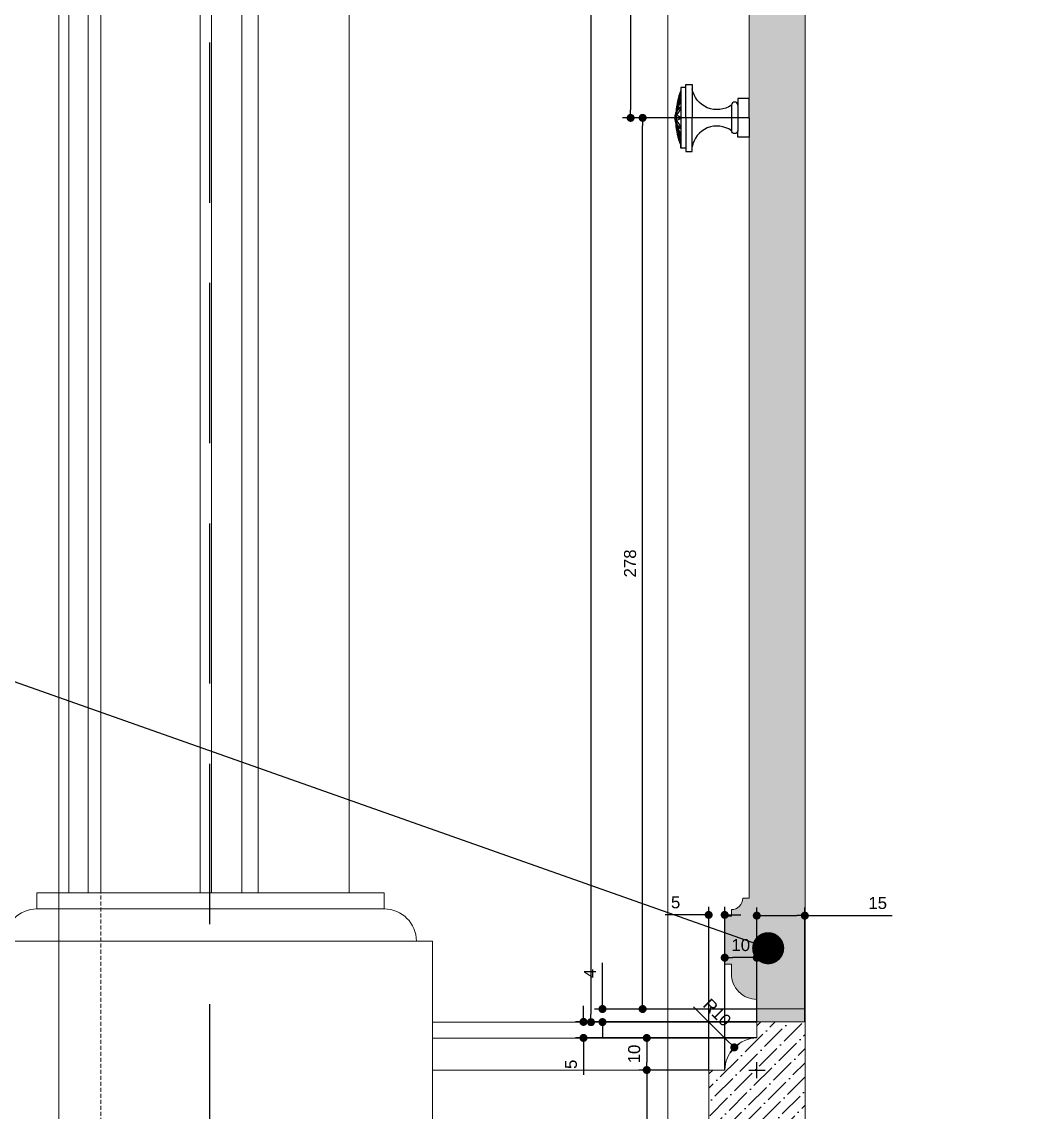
# Model space of a CAD drawing. Header units: inches. Extents: x 193287 to 241687, y 437648 to 550079.
# Drawn here: x 229901.2 to 230216.4, y 448507.5 to 448847.6 of the extents above; entities that cross this region are included whole.
import ezdxf

# ---------------------------------------------------------------- set-up
doc = ezdxf.new("R2010")
doc.units = ezdxf.units.IN
doc.header["$MEASUREMENT"] = 0
doc.linetypes.add('HIDDEN', pattern=[0.375, 0.25, -0.125])
doc.linetypes.add('HIDDEN2', pattern=[0.1875, 0.125, -0.0625])
for name, color, linetype, lineweight in [('A-Dim-ID', 9, 'Continuous', 20), ('CQ bathroom accessories', 8, 'Continuous', 0), ('CQ Hardware Accs.', 1, 'Continuous', 0), ('CQ Marble', 6, 'Continuous', 0), ('CQ Wood', 30, 'Continuous', 0), ('Marble', 6, 'Continuous', 0)]:
    doc.layers.add(name, color=color, linetype=linetype, lineweight=lineweight)
for name, color, linetype in [('A-DIMESNION-1', 7, 'Continuous'), ('brass', 40, 'Continuous'), ('CQ marble hatch', 8, 'Continuous'), ('CQ SPOT DETAIL DIMENSION', 9, 'Continuous'), ('CQ spot detail elevation', 1, 'Continuous'), ('CQ_callout', 34, 'Continuous')]:
    doc.layers.add(name, color=color, linetype=linetype)
doc.styles.add('ST9', font='romans.shx', dxfattribs={"width": 0.8})
doc.styles.get("Standard").update_dxf_attribs({"font": 'arial.ttf'})
doc.dimstyles.new('CQ 2.5', dxfattribs={"dimscale": 0.025, "dimtxt": 150, "dimasz": 100, "dimexe": 100, "dimexo": 0, "dimgap": 80, "dimtad": 1, "dimdec": 0, "dimzin": 0, "dimdsep": 46, "dimtxsty": 'Standard', "dimblk": 'DOT', "dimcen": 100, "dimclrd": 250, "dimclre": 250, "dimclrt": 3, "dimadec": 0, "dimazin": 0, "dimtfac": 1, "dimtdec": 0, "dimtofl": 0, "dimtmove": 0, "dimatfit": 3, "dimfxl": 1, "dimtolj": 1, "dimtzin": 0, "dimlwd": -1, "dimarcsym": 0})
doc.dimstyles.new('DIM-20', dxfattribs={"dimscale": 1000, "dimtxt": 0.044, "dimasz": 0.035, "dimexe": 0.022, "dimexo": 0.022, "dimgap": 0.022, "dimtad": 1, "dimdec": 0, "dimzin": 0, "dimdsep": 46, "dimtxsty": 'ST9', "dimblk1": 'ARCHTICK', "dimblk2": 'ARCHTICK', "dimsah": 1, "dimcen": 0.088, "dimdle": 0.04, "dimclrd": 256, "dimclre": 256, "dimclrt": 3, "dimadec": 0, "dimazin": 0, "dimtfac": 1, "dimtdec": 0, "dimtix": 1, "dimtofl": 0, "dimtmove": 1, "dimatfit": 3, "dimldrblk": 'CLOSED', "dimfxl": 1, "dimtolj": 1, "dimtzin": 0, "dimarcsym": 0})
doc.dimstyles.get("Standard").update_dxf_attribs({"dimtxt": 0.18, "dimasz": 0.18, "dimexe": 0.18, "dimexo": 0.0625, "dimgap": 0.09, "dimtad": 0, "dimtih": 1, "dimtoh": 1, "dimdec": 4, "dimzin": 0, "dimdsep": 46, "dimtxsty": 'Standard', "dimcen": 0.09, "dimadec": 0, "dimazin": 0, "dimtfac": 1, "dimtdec": 4, "dimtofl": 0, "dimtmove": 0, "dimatfit": 3, "dimfxl": 1, "dimtolj": 1, "dimtzin": 0, "dimarcsym": 0})

# ---------------------------------------------------------------- blocks, each defined once
blk = doc.blocks.new('wd-05 gf-07')
at = {"layer": 'CQ Hardware Accs.', "color": 8}
for p, q in [((230492.09, 471239.67, 0), (230482.09, 471239.67, 0)), ((230482.09, 471239.67, 0), (230482.09, 471234.67, 0)), ((230492.09, 471239.67, 0), (230492.09, 471239.67, 0))]:
    blk.add_line(p, q, dxfattribs=at)
blk.add_arc((230482.09, 471224.67, 0), 10, 90, 180, dxfattribs=at)
at = {"layer": 'CQ Wood', "color": 8, "ltscale": 5}
for p, q in [((230551.14, 471239.67, 0), (230551.14, 473698.48, 0)), ((230546.08, 471239.67, 0), (230546.08, 473693.41, 0)), ((230536.56, 471239.67, 0), (230536.56, 473683.9, 0)), ((230533.08, 471239.67, 0), (230533.08, 473680.41, 0)), ((230502.09, 471239.67, 0), (230502.09, 473649.42, 0)), ((230498.09, 471239.67, 0), (230498.09, 473645.42, 0)), ((230492.09, 471239.67, 0), (230492.09, 473639.42, 0))]:
    blk.add_line(p, q, dxfattribs=at)
at = {"layer": 'CQ Wood', "color": 8, "linetype": 'HIDDEN2', "ltscale": 10}
blk.add_line((230502.09, 473659.48, 0), (230502.09, 470999.43, 0), dxfattribs=at)
at = {"layer": 'CQ Wood', "color": 31, "ltscale": 5, "elevation": 0}
blk.add_lwpolyline([(230579.51, 471239.67), (230579.51, 473726.85), (230052.09, 473726.85)], dxfattribs=at)
at = {"layer": 'Marble', "color": 8}
for p, q in [((230581.45, 471239.67, 0), (230492.09, 471239.67, 0)), ((230579.51, 471239.67, 0), (230579.51, 471239.67, 0)), ((230579.51, 471239.67, 0), (230581.45, 471239.67, 0)), ((230590.64, 471234.67, 0), (230482.09, 471234.67, 0)), ((230605.48, 471224.67, 0), (230472.09, 471224.67, 0))]:
    blk.add_line(p, q, dxfattribs=at)
at = {"layer": 'Marble', "color": 31}
for p, q in [((230580.48, 471239.67, 0), (230580.48, 471239.67, 0)), ((230580.48, 471239.67, 0), (230590.48, 471239.67, 0)), ((230590.48, 471239.67, 0), (230590.48, 471234.67, 0)), ((230600.48, 471224.67, 0), (230605.48, 471224.67, 0)), ((230605.48, 471224.67, 0), (230605.48, 470999.43, 0))]:
    blk.add_line(p, q, dxfattribs=at)
blk.add_arc((230590.48, 471224.67, 0), 10, 0, 90, dxfattribs=at)
blk = doc.blocks.new('bouton profil')
at = {"layer": 'brass'}
for p, q in [((49961.11, 3155.23, 0), (49961.11, 3136.33, 0)), ((49959.61, 3147.63, 0), (49959.61, 3143.93, 0)), ((49976.89, 3149.78, 0), (49976.89, 3141.78, 0)), ((49978.89, 3149.78, 0), (49978.89, 3141.78, 0)), ((49959.67, 3145.78, 0), (49961.11, 3145.78, 0))]:
    blk.add_line(p, q, dxfattribs=at)
at = {"layer": 'brass', "elevation": 0}
for points in [[(49962.62, 3145.78), (49962.62, 3155.23), (49961.11, 3155.23), (49961.11, 3154.23, 0.085848), (49959.61, 3147.63, 0.085848)], [(49982.39, 3145.78), (49982.39, 3151.78), (49978.89, 3151.78), (49978.89, 3149.78, 0.934312), (49976.89, 3149.78, -0.551788), (49964.63, 3154.87, 1.294855)], [(49962.62, 3145.78), (49962.62, 3136.33), (49961.11, 3136.33), (49961.11, 3137.33, -0.085596), (49959.61, 3143.91, -0.085596)], [(49962.62, 3145.78), (49962.62, 3136.33), (49961.11, 3136.33), (49961.11, 3137.33, -0.085848), (49959.61, 3143.93, -0.085848)], [(49982.39, 3145.78), (49982.39, 3139.78), (49978.89, 3139.78), (49978.89, 3141.78, -0.934312), (49976.89, 3141.78, 0.551788), (49964.63, 3136.69, -1.294855)]]:
    blk.add_lwpolyline(points, format="xyb", dxfattribs=at)
for points in [[(49962.62, 3145.78), (49962.62, 3156.23), (49964.63, 3156.23), (49964.63, 3145.78)], [(49962.62, 3145.78), (49962.62, 3135.33), (49964.63, 3135.33), (49964.63, 3145.78)]]:
    blk.add_lwpolyline(points, dxfattribs=at)
at = {"layer": 'brass'}
for centre, radius, start, end in [((49949.9, 3155.28, 0), 11.25, 339.0359, 354.6279), ((49969.79, 3146.6, 0), 10.18, 148.4918, 173.5006), ((49963.19, 3149.04, 0), 3.55, 125.9733, 154.6896), ((49952.47, 3152.85, 0), 8.68, 331.8601, 353.8451), ((49963.41, 3145.77, 0), 4.24, 152.1249, 207.8751), ((49961.92, 3146.83, 0), 2.32, 110.6393, 176.8177), ((49958.81, 3143.18, 0), 3.46, 48.6001, 76.7894), ((49960.94, 3147.63, 0), 1.39, 83.2397, 147.9557), ((49953.4, 3151.53, 0), 8.11, 321.7352, 341.8577), ((49958.81, 3148.38, 0), 3.46, 283.2106, 311.3999), ((49961.92, 3144.72, 0), 2.32, 183.1823, 249.3607), ((49969.79, 3144.96, 0), 10.18, 186.4994, 211.5082), ((49960.94, 3143.93, 0), 1.39, 212.0443, 276.7603), ((49953.4, 3140.03, 0), 8.11, 18.1423, 38.2648), ((49963.19, 3142.51, 0), 3.55, 205.3104, 234.0267), ((49952.47, 3138.71, 0), 8.68, 6.1549, 28.1399), ((49949.9, 3136.28, 0), 11.25, 5.3721, 20.9641)]:
    blk.add_arc(centre, radius, start, end, dxfattribs=at)
blk = doc.blocks.new('svanity section gf-15')
at = {"layer": 'CQ marble hatch', "ltscale": 1000}
h = blk.add_hatch(dxfattribs=at)
h.set_pattern_fill('ANSI36', color=256, scale=25, angle=-8.8e-29, style=0)
h.paths.add_polyline_path([(233095.77, 448408.19), (233110.77, 448408.19), (233110.77, 448404.15), (233095.77, 448404.15)])
h.paths.add_polyline_path([(233085.77, 448437.19), (233087.77, 448437.19), (233087.77, 448439.19, 0.414214), (233091.31, 448442.72), (233093.31, 448442.72), (233093.31, 448686.19), (233093.31, 448929.65), (233091.31, 448929.65, 0.414214), (233087.77, 448933.19), (233087.77, 448935.19), (233085.77, 448935.19), (233085.77, 448950.19), (233087.77, 448950.19), (233087.77, 448953.19, -0.414214), (233095.77, 448961.19), (233095.77, 448964.19), (233110.77, 448964.19), (233110.77, 448686.19), (233110.77, 448408.19), (233095.77, 448408.19), (233095.77, 448411.19, -0.414214), (233087.77, 448419.19), (233087.77, 448422.19), (233085.77, 448422.19)])
h.paths.add_polyline_path([(233095.77, 448968.19), (233110.77, 448968.19), (233110.77, 448964.19), (233095.77, 448964.19)])
h.paths.add_polyline_path([(233085.77, 448997.19), (233087.77, 448997.19), (233087.77, 448999.19, 0.414214), (233091.31, 449002.72), (233093.31, 449002.72), (233093.31, 449016.29), (233093.31, 449029.59), (233091.31, 449029.59, 0.414214), (233087.77, 449033.13), (233087.77, 449035.13), (233085.77, 449035.13), (233085.77, 449050.13), (233087.77, 449050.13), (233087.77, 449053.13, -0.414214), (233095.77, 449061.13), (233095.77, 449064.13), (233110.77, 449064.13), (233110.77, 449016.03), (233110.77, 448968.19), (233095.77, 448968.19), (233095.77, 448971.19, -0.414214), (233087.77, 448979.19), (233087.77, 448982.19), (233085.77, 448982.19)])
at = {"layer": 'CQ marble hatch', "ltscale": 1000, "extrusion": (-1.94066e-07, 2.37799e-08, 1)}
h = blk.add_hatch(dxfattribs=at)
h.set_pattern_fill('ANSI36', color=256, scale=25, style=0)
h.set_pattern_definition([(45, (-116784.208, -667.7398), (1.657281518, 6.0766989), [7.8125, -1.5625, 0, -1.5625])])
edge = h.paths.add_edge_path()
edge.add_line((233110.77, 448404.15), (233095.77, 448404.15))
edge.add_line((233095.77, 448404.15), (233095.77, 448399.15))
edge.add_arc((233095.77, 448389.15), 10, 449.9996, 539.9996)
edge.add_line((233085.77, 448389.15), (233080.77, 448389.15))
edge.add_line((233080.77, 448389.15), (233080.77, 448204.15))
edge.add_line((233080.77, 448204.15), (233110.77, 448204.15))
edge.add_line((233110.77, 448204.15), (233110.77, 448404.15))
at = {"layer": 'CQ Marble', "color": 6}
for p, q in [((233095.77, 448408.19, 0), (233095.77, 448404.15, 0)), ((233110.77, 448408.19, 0), (233110.77, 448404.15, 0))]:
    blk.add_line(p, q, dxfattribs=at)
at = {"layer": 'CQ Marble', "color": 6, "elevation": 0}
for points in [[(233110.77, 448686.19), (233110.77, 448964.19), (233095.77, 448964.19), (233095.77, 448961.19, 0.414214), (233087.77, 448953.19), (233087.77, 448950.19), (233085.77, 448950.19), (233085.77, 448935.19), (233087.77, 448935.19), (233087.77, 448933.19, -0.414214), (233091.31, 448929.65), (233093.31, 448929.65), (233093.31, 448686.19)], [(233110.77, 448686.19), (233110.77, 448408.19), (233095.77, 448408.19), (233095.77, 448411.19, -0.414214), (233087.77, 448419.19), (233087.77, 448422.19), (233085.77, 448422.19), (233085.77, 448437.19), (233087.77, 448437.19), (233087.77, 448439.19, 0.414214), (233091.31, 448442.72), (233093.31, 448442.72), (233093.31, 448686.19)]]:
    blk.add_lwpolyline(points, format="xyb", dxfattribs=at)
at = {"layer": 'CQ Marble', "color": 6, "extrusion": (-1.94066e-07, 2.37799e-08, 1), "elevation": -0.03}
blk.add_lwpolyline([(233110.77, 448404.15), (233095.77, 448404.15), (233095.77, 448399.15, 0.414214), (233085.77, 448389.15), (233080.77, 448389.15), (233080.77, 448204.15), (233110.77, 448204.15), (233110.77, 448404.15)], format="xyb", dxfattribs=at)
at = {"layer": 'brass', "color": 0, "rotation": 1.049714164870082e-11}
blk.add_blockref('bouton profil', (183110.92, 445540.41, 0), dxfattribs=at)
blk = doc.blocks.new('_Dot')
at = {"color": 0, "linetype": 'ByBlock', "lineweight": -2}
blk.add_line((-0.5, 0), (-1, 0), dxfattribs=at)
at = {"color": 0, "linetype": 'ByBlock', "const_width": 0.5}
blk.add_lwpolyline([(-0.25, 0, 1), (0.25, 0, 1)], format="xyb", close=True, dxfattribs=at)
blk = doc.blocks.new('*D4486')
at = {"layer": 'A-DIMESNION-1', "color": 250, "lineweight": -2, "ltscale": 0.05, "transparency": 16777216}
for p, q in [((230130.44, 428535.7), (230130.44, 428571.28)), ((230145.44, 428535.7), (230145.44, 428571.28))]:
    blk.add_line(p, q, dxfattribs=at)
at = {"layer": 'A-DIMESNION-1', "color": 250, "ltscale": 0.05, "transparency": 16777216}
for p, q in [((230132.94, 428568.78), (230142.94, 428568.78)), ((230145.44, 428568.78), (230172.69, 428568.78))]:
    blk.add_line(p, q, dxfattribs=at)
at = {"layer": 'Defpoints', "color": 0, "linetype": 'Continuous', "ltscale": 0.05, "transparency": 16777216}
for p in [(230130.44, 428568.78), (230130.44, 428535.7, 0), (230145.44, 428535.7, 0)]:
    blk.add_point(p, dxfattribs=at)
at = {"layer": 'A-DIMESNION-1', "color": 250, "linetype": 'Continuous', "ltscale": 0.05, "transparency": 16777216, "xscale": 2.5, "yscale": 2.5, "zscale": 2.5, "rotation": 180}
blk.add_blockref('_Dot', (230130.44, 428568.78), dxfattribs=at)
at = {"layer": 'A-DIMESNION-1', "color": 250, "linetype": 'Continuous', "ltscale": 0.05, "transparency": 16777216, "xscale": 2.5, "yscale": 2.5, "zscale": 2.5}
blk.add_blockref('_Dot', (230145.44, 428568.78), dxfattribs=at)
at = {"layer": 'A-DIMESNION-1', "color": 3, "linetype": 'Continuous', "ltscale": 0.05, "transparency": 16777216, "insert": (230168.17, 428572.7), "char_height": 3.75, "attachment_point": 5}
blk.add_mtext('\\A1;15', dxfattribs=at)
blk = doc.blocks.new('*D4485')
at = {"layer": 'A-DIMESNION-1', "color": 250, "lineweight": -2, "ltscale": 0.05, "transparency": 16777216}
for p, q in [((230120.44, 428520.7), (230120.44, 428558.17)), ((230130.44, 428535.7), (230130.44, 428558.17))]:
    blk.add_line(p, q, dxfattribs=at)
at = {"layer": 'A-DIMESNION-1', "color": 250, "ltscale": 0.05, "transparency": 16777216}
blk.add_line((230127.94, 428555.67), (230122.94, 428555.67), dxfattribs=at)
at = {"layer": 'Defpoints', "color": 0, "linetype": 'Continuous', "ltscale": 0.05, "transparency": 16777216}
for p in [(230120.44, 428555.67), (230130.44, 428535.7, 0), (230120.44, 428520.7, 0)]:
    blk.add_point(p, dxfattribs=at)
at = {"layer": 'A-DIMESNION-1', "color": 250, "linetype": 'Continuous', "ltscale": 0.05, "transparency": 16777216, "xscale": 2.5, "yscale": 2.5, "zscale": 2.5, "rotation": 180}
blk.add_blockref('_Dot', (230120.44, 428555.67), dxfattribs=at)
at = {"layer": 'A-DIMESNION-1', "color": 250, "linetype": 'Continuous', "ltscale": 0.05, "transparency": 16777216, "xscale": 2.5, "yscale": 2.5, "zscale": 2.5}
blk.add_blockref('_Dot', (230130.44, 428555.67), dxfattribs=at)
at = {"layer": 'A-DIMESNION-1', "color": 3, "linetype": 'Continuous', "ltscale": 0.05, "transparency": 16777216, "insert": (230125.44, 428559.58), "char_height": 3.75, "attachment_point": 5}
blk.add_mtext('\\A1;10', dxfattribs=at)
blk = doc.blocks.new('*D4484')
at = {"layer": 'A-DIMESNION-1', "color": 250, "lineweight": -2, "ltscale": 0.05, "transparency": 16777216}
for p, q in [((230115.44, 428520.62), (230115.44, 428571.51)), ((230120.44, 428520.7), (230120.44, 428571.51))]:
    blk.add_line(p, q, dxfattribs=at)
at = {"layer": 'A-DIMESNION-1', "color": 250, "ltscale": 0.05, "transparency": 16777216}
for p, q in [((230112.94, 428569.01), (230101.87, 428569.01)), ((230122.94, 428569.01), (230125.44, 428569.01))]:
    blk.add_line(p, q, dxfattribs=at)
at = {"layer": 'Defpoints', "color": 0, "linetype": 'Continuous', "ltscale": 0.05, "transparency": 16777216}
for p in [(230115.44, 428569.01), (230115.44, 428520.62, 0), (230120.44, 428520.7, 0)]:
    blk.add_point(p, dxfattribs=at)
at = {"layer": 'A-DIMESNION-1', "color": 250, "linetype": 'Continuous', "ltscale": 0.05, "transparency": 16777216, "xscale": 2.5, "yscale": 2.5, "zscale": 2.5}
blk.add_blockref('_Dot', (230115.44, 428569.01), dxfattribs=at)
at = {"layer": 'A-DIMESNION-1', "color": 250, "linetype": 'Continuous', "ltscale": 0.05, "transparency": 16777216, "xscale": 2.5, "yscale": 2.5, "zscale": 2.5, "rotation": 180}
blk.add_blockref('_Dot', (230120.44, 428569.01), dxfattribs=at)
at = {"layer": 'A-DIMESNION-1', "color": 3, "linetype": 'Continuous', "ltscale": 0.05, "transparency": 16777216, "insert": (230105.12, 428572.92), "char_height": 3.75, "attachment_point": 5}
blk.add_mtext('\\A1;5', dxfattribs=at)
blk = doc.blocks.new('*D4483')
at = {"layer": 'A-DIMESNION-1', "color": 250, "ltscale": 0.05, "transparency": 16777216}
for p, q in [((230076.39, 428538.13), (230076.39, 428540.63)), ((230076.39, 428528.13), (230076.39, 428519.15))]:
    blk.add_line(p, q, dxfattribs=at)
at = {"layer": 'A-DIMESNION-1', "color": 250, "lineweight": -2, "ltscale": 0.05, "transparency": 16777216}
for p, q in [((230130.44, 428535.63), (230073.89, 428535.63)), ((230130.44, 428530.63), (230073.89, 428530.63))]:
    blk.add_line(p, q, dxfattribs=at)
at = {"layer": 'Defpoints', "color": 0, "linetype": 'Continuous', "ltscale": 0.05, "transparency": 16777216}
for p in [(230130.44, 428535.63, 0), (230076.39, 428530.63), (230130.44, 428530.63, 0)]:
    blk.add_point(p, dxfattribs=at)
at = {"layer": 'A-DIMESNION-1', "color": 250, "linetype": 'Continuous', "ltscale": 0.05, "transparency": 16777216, "xscale": 2.5, "yscale": 2.5, "zscale": 2.5}
for p, rotation in [((230076.39, 428535.63), 270), ((230076.39, 428530.63), 90)]:
    blk.add_blockref('_Dot', p, dxfattribs=dict(at, rotation=rotation))
at = {"layer": 'A-DIMESNION-1', "color": 3, "linetype": 'Continuous', "ltscale": 0.05, "transparency": 16777216, "insert": (230072.48, 428522.39), "char_height": 3.75, "attachment_point": 5, "rotation": 90}
blk.add_mtext('\\A1;5', dxfattribs=at)
blk = doc.blocks.new('*D4482')
at = {"layer": 'A-DIMESNION-1', "color": 250, "lineweight": -2, "ltscale": 0.05, "transparency": 16777216}
for p, q in [((230130.44, 428530.63), (230093.62, 428530.63)), ((230115.44, 428520.62), (230093.62, 428520.62))]:
    blk.add_line(p, q, dxfattribs=at)
at = {"layer": 'A-DIMESNION-1', "color": 250, "ltscale": 0.05, "transparency": 16777216}
blk.add_line((230096.12, 428528.13), (230096.12, 428523.12), dxfattribs=at)
at = {"layer": 'Defpoints', "color": 0, "linetype": 'Continuous', "ltscale": 0.05, "transparency": 16777216}
for p in [(230130.44, 428530.63, 0), (230096.12, 428520.62), (230115.44, 428520.62, 0)]:
    blk.add_point(p, dxfattribs=at)
at = {"layer": 'A-DIMESNION-1', "color": 250, "linetype": 'Continuous', "ltscale": 0.05, "transparency": 16777216, "xscale": 2.5, "yscale": 2.5, "zscale": 2.5}
for p, rotation in [((230096.12, 428530.63), 90), ((230096.12, 428520.62), 270)]:
    blk.add_blockref('_Dot', p, dxfattribs=dict(at, rotation=rotation))
at = {"layer": 'A-DIMESNION-1', "color": 3, "linetype": 'Continuous', "ltscale": 0.05, "transparency": 16777216, "insert": (230092.21, 428525.62), "char_height": 3.75, "attachment_point": 5, "rotation": 90}
blk.add_mtext('\\A1;10', dxfattribs=at)
blk = doc.blocks.new('*D4481')
at = {"layer": 'A-DIMESNION-1', "color": 250, "lineweight": -2, "ltscale": 0.05, "transparency": 16777216}
for p, q in [((230115.44, 428520.62), (230093.62, 428520.62)), ((230115.44, 428335.7), (230093.62, 428335.7))]:
    blk.add_line(p, q, dxfattribs=at)
at = {"layer": 'A-DIMESNION-1', "color": 250, "ltscale": 0.05, "transparency": 16777216}
blk.add_line((230096.12, 428518.12), (230096.12, 428338.2), dxfattribs=at)
at = {"layer": 'Defpoints', "color": 0, "linetype": 'Continuous', "ltscale": 0.05, "transparency": 16777216}
for p in [(230115.44, 428520.62, 0), (230096.12, 428335.7), (230115.44, 428335.7, 0)]:
    blk.add_point(p, dxfattribs=at)
at = {"layer": 'A-DIMESNION-1', "color": 250, "linetype": 'Continuous', "ltscale": 0.05, "transparency": 16777216, "xscale": 2.5, "yscale": 2.5, "zscale": 2.5}
for p, rotation in [((230096.12, 428520.62), 90), ((230096.12, 428335.7), 270)]:
    blk.add_blockref('_Dot', p, dxfattribs=dict(at, rotation=rotation))
at = {"layer": 'A-DIMESNION-1', "color": 3, "linetype": 'Continuous', "ltscale": 0.05, "transparency": 16777216, "insert": (230092.21, 428428.16), "char_height": 3.75, "attachment_point": 5, "rotation": 90}
blk.add_mtext('\\A1;185', dxfattribs=at)
blk = doc.blocks.new('*D4475')
at = {"layer": 'A-DIMESNION-1', "color": 250, "lineweight": -2, "ltscale": 0.05, "transparency": 16777216}
for p, q in [((230141.51, 429235.59), (230076.23, 429235.59)), ((230130.51, 428535.55), (230076.23, 428535.55))]:
    blk.add_line(p, q, dxfattribs=at)
at = {"layer": 'A-DIMESNION-1', "color": 250, "ltscale": 0.05, "transparency": 16777216}
blk.add_line((230078.73, 429233.09), (230078.73, 428538.05), dxfattribs=at)
at = {"layer": 'Defpoints', "color": 0, "linetype": 'Continuous', "ltscale": 0.05, "transparency": 16777216}
for p in [(230141.51, 429235.59, 0), (230078.73, 428535.55), (230130.51, 428535.55, 0)]:
    blk.add_point(p, dxfattribs=at)
at = {"layer": 'A-DIMESNION-1', "color": 250, "linetype": 'Continuous', "ltscale": 0.05, "transparency": 16777216, "xscale": 2.5, "yscale": 2.5, "zscale": 2.5}
for p, rotation in [((230078.73, 429235.59), 90), ((230078.73, 428535.55), 270)]:
    blk.add_blockref('_Dot', p, dxfattribs=dict(at, rotation=rotation))
at = {"layer": 'A-DIMESNION-1', "color": 3, "linetype": 'Continuous', "ltscale": 0.05, "transparency": 16777216, "insert": (230074.82, 428885.57), "char_height": 3.75, "attachment_point": 5, "rotation": 90}
blk.add_mtext('\\A1;700', dxfattribs=at)
blk = doc.blocks.new('*D4464')
at = {"layer": 'A-DIMESNION-1', "color": 250, "lineweight": -2, "ltscale": 0.05, "transparency": 16777216}
for p, q in [((230130.51, 429095.65), (230088.59, 429095.65)), ((230128.05, 428817.65), (230088.59, 428817.65))]:
    blk.add_line(p, q, dxfattribs=at)
at = {"layer": 'A-DIMESNION-1', "color": 250, "ltscale": 0.05, "transparency": 16777216}
blk.add_line((230091.09, 429093.15), (230091.09, 428820.15), dxfattribs=at)
at = {"layer": 'Defpoints', "color": 0, "linetype": 'Continuous', "ltscale": 0.05, "transparency": 16777216}
for p in [(230130.51, 429095.65, 0), (230091.09, 428817.65), (230128.05, 428817.65, 0)]:
    blk.add_point(p, dxfattribs=at)
at = {"layer": 'A-DIMESNION-1', "color": 250, "linetype": 'Continuous', "ltscale": 0.05, "transparency": 16777216, "xscale": 2.5, "yscale": 2.5, "zscale": 2.5}
for p, rotation in [((230091.09, 429095.65), 90), ((230091.09, 428817.65), 270)]:
    blk.add_blockref('_Dot', p, dxfattribs=dict(at, rotation=rotation))
at = {"layer": 'A-DIMESNION-1', "color": 3, "linetype": 'Continuous', "ltscale": 0.05, "transparency": 16777216, "insert": (230087.18, 428956.65), "char_height": 3.75, "attachment_point": 5, "rotation": 90}
blk.add_mtext('\\A1;278', dxfattribs=at)
blk = doc.blocks.new('*D4462')
at = {"layer": 'A-DIMESNION-1', "color": 250, "lineweight": -2, "ltscale": 0.05, "transparency": 16777216}
for p, q in [((230128.05, 428817.65), (230092.34, 428817.65)), ((230130.51, 428539.65), (230092.34, 428539.65))]:
    blk.add_line(p, q, dxfattribs=at)
at = {"layer": 'A-DIMESNION-1', "color": 250, "ltscale": 0.05, "transparency": 16777216}
blk.add_line((230094.84, 428542.15), (230094.84, 428815.15), dxfattribs=at)
at = {"layer": 'Defpoints', "color": 0, "linetype": 'Continuous', "ltscale": 0.05, "transparency": 16777216}
for p in [(230094.84, 428817.65), (230128.05, 428817.65, 0), (230130.51, 428539.65, 0)]:
    blk.add_point(p, dxfattribs=at)
at = {"layer": 'A-DIMESNION-1', "color": 250, "linetype": 'Continuous', "ltscale": 0.05, "transparency": 16777216, "xscale": 2.5, "yscale": 2.5, "zscale": 2.5}
for p, rotation in [((230094.84, 428817.65), 90), ((230094.84, 428539.65), 270)]:
    blk.add_blockref('_Dot', p, dxfattribs=dict(at, rotation=rotation))
at = {"layer": 'A-DIMESNION-1', "color": 3, "linetype": 'Continuous', "ltscale": 0.05, "transparency": 16777216, "insert": (230090.93, 428678.65), "char_height": 3.75, "attachment_point": 5, "rotation": 90}
blk.add_mtext('\\A1;278', dxfattribs=at)
blk = doc.blocks.new('*D4460')
at = {"layer": 'A-DIMESNION-1', "color": 250, "ltscale": 0.05, "transparency": 16777216}
for p, q in [((230082.31, 428542.15), (230082.31, 428554.04)), ((230082.31, 428533.07), (230082.31, 428530.57))]:
    blk.add_line(p, q, dxfattribs=at)
at = {"layer": 'A-DIMESNION-1', "color": 250, "lineweight": -2, "ltscale": 0.05, "transparency": 16777216}
for p, q in [((230130.51, 428539.65), (230079.81, 428539.65)), ((230130.44, 428535.57), (230079.81, 428535.57))]:
    blk.add_line(p, q, dxfattribs=at)
at = {"layer": 'Defpoints', "color": 0, "linetype": 'Continuous', "ltscale": 0.05, "transparency": 16777216}
for p in [(230130.51, 428539.65, 0), (230082.31, 428535.57), (230130.44, 428535.57, 0)]:
    blk.add_point(p, dxfattribs=at)
at = {"layer": 'A-DIMESNION-1', "color": 250, "linetype": 'Continuous', "ltscale": 0.05, "transparency": 16777216, "xscale": 2.5, "yscale": 2.5, "zscale": 2.5}
for p, rotation in [((230082.31, 428539.65), 270), ((230082.31, 428535.57), 90)]:
    blk.add_blockref('_Dot', p, dxfattribs=dict(at, rotation=rotation))
at = {"layer": 'A-DIMESNION-1', "color": 3, "linetype": 'Continuous', "ltscale": 0.05, "transparency": 16777216, "insert": (230078.43, 428550.74), "char_height": 3.75, "attachment_point": 5, "rotation": 90}
blk.add_mtext('\\A1;4', dxfattribs=at)
blk = doc.blocks.new('_ARCHTICK')
at = {"color": 0, "linetype": 'ByBlock', "const_width": 0.15}
blk.add_lwpolyline([(-0.5, -0.5), (0.5, 0.5)], dxfattribs=at)
blk = doc.blocks.new('*D949')
at = {"layer": 'A-Dim-ID', "lineweight": -2, "transparency": 16777216}
for p, q in [((231592.79, 450872.06), (231592.79, 448295.62)), ((229557.18, 450832.06), (231614.79, 450832.06)), ((229557.18, 448335.62), (231614.79, 448335.62))]:
    blk.add_line(p, q, dxfattribs=at)
at = {"layer": 'Defpoints', "color": 0, "transparency": 16777216}
for p in [(229535.18, 450832.06, 0), (229535.18, 448335.62, 0), (231592.79, 448335.62)]:
    blk.add_point(p, dxfattribs=at)
at = {"layer": 'A-Dim-ID', "lineweight": -2, "transparency": 16777216, "xscale": 20, "yscale": 20, "zscale": 20}
for p, rotation in [((231592.79, 450832.06), 90), ((231592.79, 448335.62), 270)]:
    blk.add_blockref('_ARCHTICK', p, dxfattribs=dict(at, rotation=rotation))
at = {"layer": 'A-Dim-ID', "color": 3, "transparency": 16777216, "insert": (231550.79, 449583.84), "char_height": 40, "attachment_point": 5, "rotation": 90, "style": 'ST9'}
blk.add_mtext('\\A1;2496', dxfattribs=at)
blk = doc.blocks.new('_CLOSED')
at = {"color": 0, "linetype": 'ByBlock'}
for p, q in [((-1, 0.167), (0, 0)), ((-1, 0.167), (-1, -0.167)), ((0, 0), (-1, -0.167)), ((0, 0), (-1, 0))]:
    blk.add_line(p, q, dxfattribs=at)
blk = doc.blocks.new('*D3636')
at = {"layer": 'CQ SPOT DETAIL DIMENSION', "color": 250, "transparency": 16777216}
blk.add_line((230110.75, 448540.37), (230121.67, 448529.45), dxfattribs=at)
at = {"layer": 'CQ SPOT DETAIL DIMENSION', "color": 250, "lineweight": -2, "transparency": 16777216}
for p, q in [((230130.51, 448518.11), (230130.51, 448523.11)), ((230128.01, 448520.61), (230133.01, 448520.61))]:
    blk.add_line(p, q, dxfattribs=at)
at = {"layer": 'Defpoints', "color": 0, "transparency": 16777216}
for p in [(230123.44, 448527.68, 0), (230130.51, 448520.61, 0)]:
    blk.add_point(p, dxfattribs=at)
at = {"layer": 'CQ SPOT DETAIL DIMENSION', "color": 250, "transparency": 16777216, "xscale": 2.5, "yscale": 2.5, "zscale": 2.5, "rotation": 314.9996371989909}
blk.add_blockref('_Dot', (230123.44, 448527.68), dxfattribs=at)
at = {"layer": 'CQ SPOT DETAIL DIMENSION', "color": 3, "transparency": 16777216, "insert": (230118.09, 448538.56), "char_height": 3.75, "attachment_point": 5, "rotation": 314.9996}
blk.add_mtext('\\A1;R10', dxfattribs=at)
blk = doc.blocks.new('DIMBLOWUP')
at = {"layer": 'A-DIMESNION-1', "color": 64, "linetype": 'Continuous', "ltscale": 0.05}
for base, p1, p2, picture, middle in [((230078.73, 428535.55), (230141.51, 429235.59, 0), (230130.51, 428535.55, 0), '*D4475', (230074.82, 428885.57)), ((230091.09, 428817.65), (230130.51, 429095.65, 0), (230128.05, 428817.65, 0), '*D4464', (230087.18, 428956.65)), ((230094.84, 428817.65), (230130.51, 428539.65, 0), (230128.05, 428817.65, 0), '*D4462', (230090.93, 428678.65)), ((230096.12, 428335.7, 0), (230115.44, 428520.62, 0), (230115.44, 428335.7, 0), '*D4481', (230092.21, 428428.16, 0))]:
    dim = blk.add_linear_dim(base=base, p1=p1, p2=p2, angle=90, dimstyle='CQ 2.5', dxfattribs=at)
    dim.commit()
    dim.dimension.update_dxf_attribs({"geometry": picture, "text_midpoint": middle})
for base, p1, p2, picture, middle in [((230115.44, 428569.01, 0), (230120.44, 428520.7, 0), (230115.44, 428520.62, 0), '*D4484', (230105.12, 428569.01, 0)), ((230130.44, 428568.78, 0), (230145.44, 428535.7, 0), (230130.44, 428535.7, 0), '*D4486', (230168.17, 428568.78, 0)), ((230120.44, 428555.67, 0), (230130.44, 428535.7, 0), (230120.44, 428520.7, 0), '*D4485', (230125.44, 428555.67, 0))]:
    dim = blk.add_linear_dim(base=base, p1=p1, p2=p2, dimstyle='CQ 2.5', dxfattribs=at)
    dim.commit()
    dim.dimension.update_dxf_attribs({"geometry": picture, "text_midpoint": middle, "dimtype": 160})
for base, p1, p2, picture, middle in [((230082.31, 428535.57, 0), (230130.51, 428539.65, 0), (230130.44, 428535.57, 0), '*D4460', (230082.31, 428550.74, 0)), ((230076.39, 428530.63, 0), (230130.44, 428535.63, 0), (230130.44, 428530.63, 0), '*D4483', (230076.39, 428522.39, 0)), ((230096.12, 428520.62, 0), (230130.44, 428530.63, 0), (230115.44, 428520.62, 0), '*D4482', (230096.12, 428525.62, 0))]:
    dim = blk.add_linear_dim(base=base, p1=p1, p2=p2, angle=90, dimstyle='CQ 2.5', dxfattribs=at)
    dim.commit()
    dim.dimension.update_dxf_attribs({"geometry": picture, "text_midpoint": middle, "dimtype": 160})

msp = doc.modelspace()

# ---------------------------------------------------------------- linework, layer by layer
at = {"layer": 'CQ bathroom accessories', "lineweight": 0, "elevation": -0.001}
msp.add_lwpolyline([(230102.746, 448335.616), (230102.746, 448335.616), (229912.746, 448335.616), (229912.746, 448910.616), (230102.746, 448910.616), (230102.746, 448335.616)], dxfattribs=at)
at = {"layer": 'CQ Marble', "lineweight": 0, "ltscale": 1000, "extrusion": (-1.94066e-07, 2.37799e-08, 1)}
for p, q in [((230029.262, 448535.551, 0), (230130.511, 448535.55, 0)), ((230029.262, 448530.551, 0), (230129.399, 448530.55, 0)), ((230029.262, 448520.526, 0), (230115.51, 448520.527, 0))]:
    msp.add_line(p, q, dxfattribs=at)
at = {"layer": 'CQ spot detail elevation', "color": 3, "linetype": 'HIDDEN', "ltscale": 200}
msp.add_lwpolyline([(229959.79, 451605.352), (230955.027, 451605.352), (230955.027, 448266.158), (229959.79, 448266.158)], close=True, dxfattribs=at)

# ---------------------------------------------------------------- block references
at = {"layer": 'CQ Marble'}
msp.add_blockref('svanity section gf-15', (-2965.262, 131.466, -0.001), dxfattribs=at)
at = {"layer": 'CQ SPOT DETAIL DIMENSION', "color": 8}
msp.add_blockref('DIMBLOWUP', (0, 20000), dxfattribs=at)
at = {"layer": 'CQ Wood'}
msp.add_blockref('wd-05 gf-07', (-576.222, -22663.813, -0.001), dxfattribs=at)

# ---------------------------------------------------------------- dimensions: what is measured, and where the dimension line sits
at = {"layer": 'A-Dim-ID'}
dim = msp.add_linear_dim(base=(231592.793, 448335.616), p1=(229535.18, 450832.055, 0), p2=(229535.18, 448335.616, -0.001), angle=90, dimstyle='DIM-20', override={"dimtxt": 0.04, "dimasz": 0.02}, dxfattribs=at)
dim.commit()
dim.dimension.update_dxf_attribs({"geometry": '*D949', "text_midpoint": (231550.793, 449583.836)})
at = {"layer": 'CQ SPOT DETAIL DIMENSION', "color": 8}
dim = msp.add_radius_dim(center=(230130.51, 448520.612, 0.001), mpoint=(230123.439, 448527.684, 0.001), dimstyle='CQ 2.5', dxfattribs=at)
dim.commit()
dim.dimension.update_dxf_attribs({"geometry": '*D3636', "text_midpoint": (230118.094, 448538.565)})

# ---------------------------------------------------------------- leaders
at = {"layer": 'CQ_callout', "color": 8}
msp.add_leader([(230133.999, 448558.621), (229324.374, 448844.638), (227573.774, 448844.638)], dimstyle='Standard', override={"dimasz": 10, "dimldrblk": 'Dot', "dimfxl": 0.1, "dimarcsym": 2}, dxfattribs=at)

doc.saveas('drawing.dxf')
